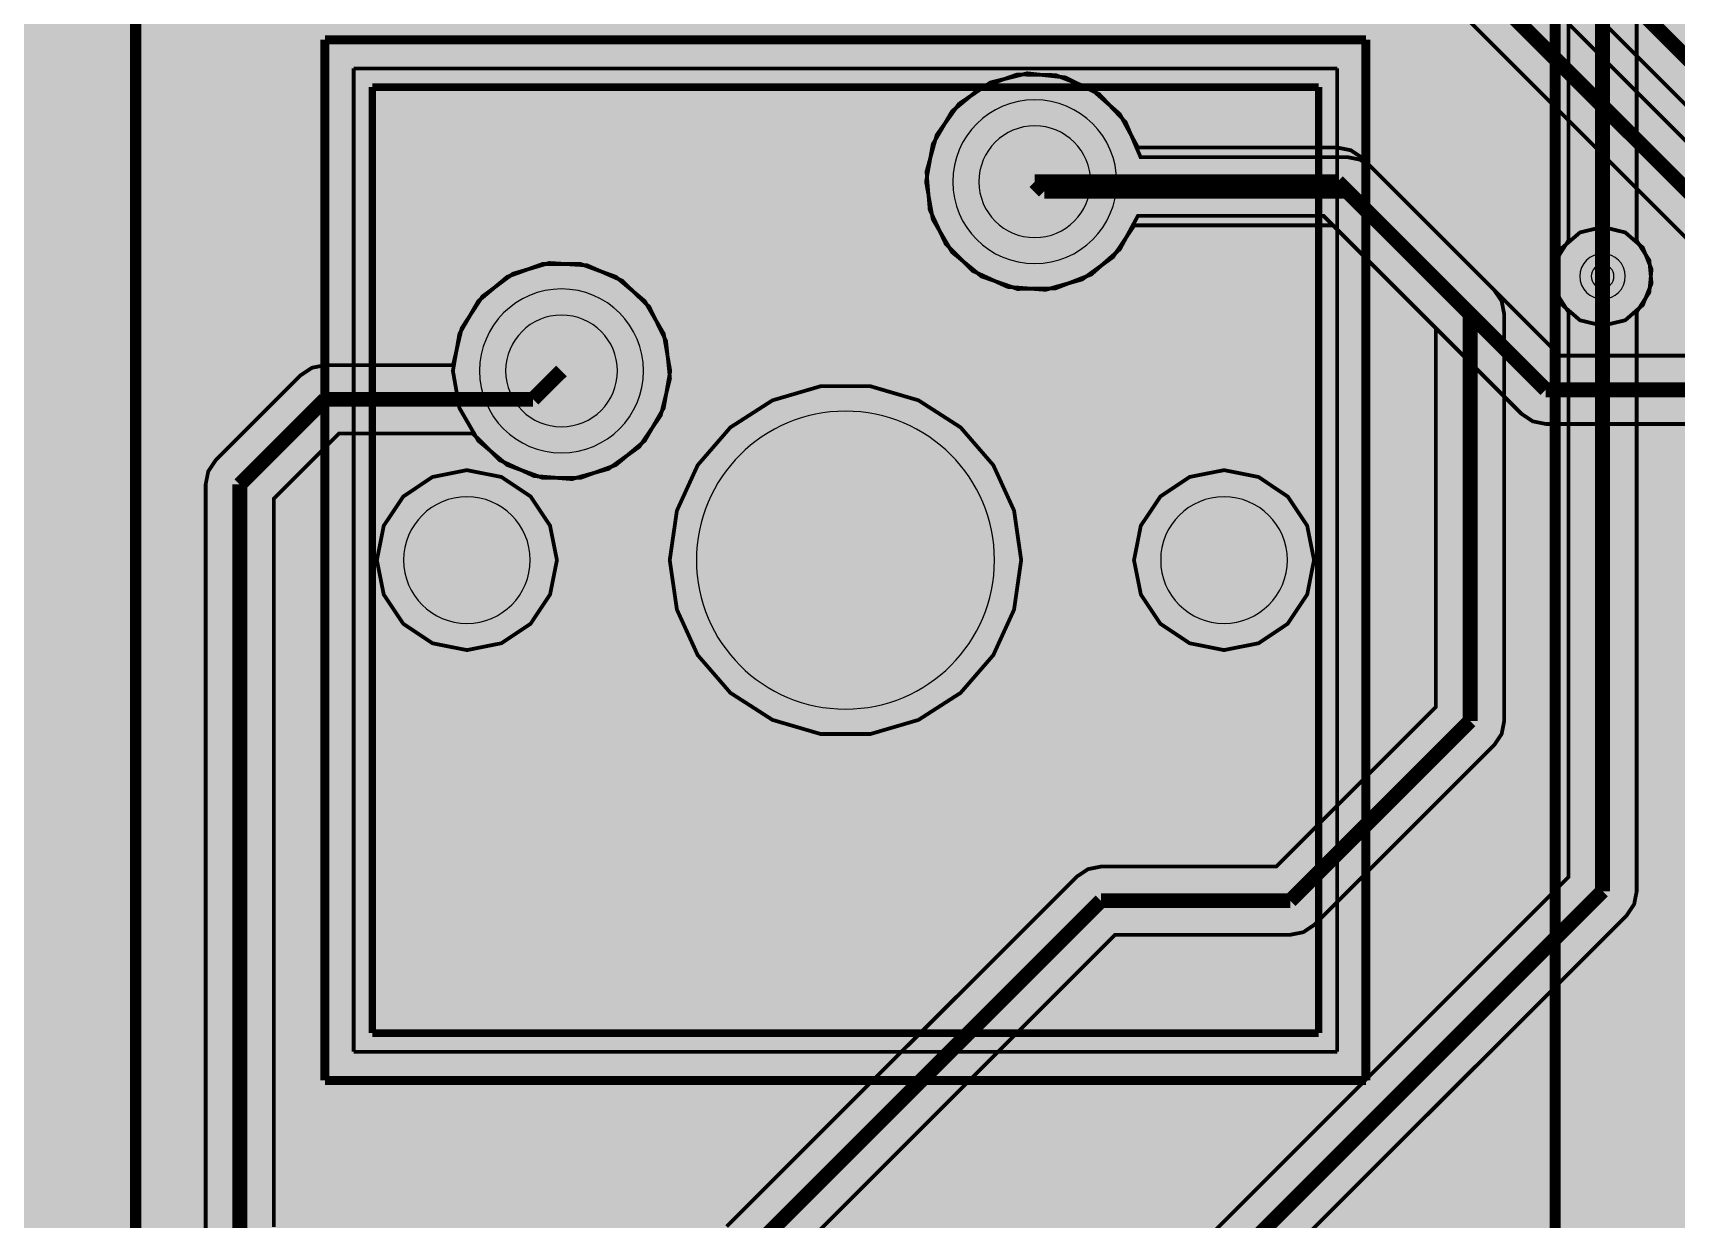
# Model space of a CAD drawing. Header units: millimetres. Extents: x 128 to 251, y -73 to 33.
# Drawn here: x 142 to 164.06, y -21.04 to -5.11 of the extents above; entities that cross this region are included whole.
import ezdxf

# ---------------------------------------------------------------- set-up
doc = ezdxf.new("R2010")
doc.units = ezdxf.units.MM
doc.header["$MEASUREMENT"] = 0
for name, color, linetype, true_color in [('Bottom-Layer', 7, 'Continuous', 0x0000ff), ('Bottom-Paste-Mask-Layer', 7, 'Continuous', 0x800000), ('Bottom-Solder-Mask-Layer', 7, 'Continuous', 0xaa00ff), ('F.Courtyard', 7, 'Continuous', 0x022880), ('Hole-Layer', 7, 'Continuous', 0x222222), ('Multi-Layer', 7, 'Continuous', 0xc0c0c0), ('Top-Assembly-Layer', 7, 'Continuous', 0x33cc99), ('Top-Layer', 7, 'Continuous', 0xff0000), ('Top-Paste-Mask-Layer', 7, 'Continuous', 0x808080), ('Top-Silkscreen-Layer', 7, 'Continuous', 0xffcc00), ('Top-Solder-Mask-Layer', 7, 'Continuous', 0x800080), ('User.Drawings', 7, 'Continuous', 0x0229e8)]:
    doc.layers.add(name, color=color, linetype=linetype, true_color=true_color)

msp = doc.modelspace()

# ---------------------------------------------------------------- hatches: boundary and pattern name
at = {"layer": 'Bottom-Layer'}
for points in [[(139.908, 21.105), (140.301, 21.105), (139.878, 20.881), (139.56, 20.524), (139.385, 20.08), (139.375, 19.602), (139.531, 19.15), (139.833, 18.78), (140.246, 18.538), (140.716, 18.454), (141.187, 18.538), (141.599, 18.78), (141.902, 19.15), (142.058, 19.602), (142.048, 20.08), (141.873, 20.524), (141.554, 20.881), (141.132, 21.105), (163.541, 21.105), (163.584, 21.107), (163.626, 21.115), (163.864, 21.098), (164.047, 20.945), (164.108, 20.714), (164.107, 20.705), (164.107, 20.695), (164.107, 15.941), (164.15, 15.447), (164.358, 14.996), (164.707, 14.641), (165.154, 14.426), (165.648, 14.374), (166.475, 14.374), (166.293, 14.159), (166.228, 13.885), (166.228, 12.785), (166.31, 12.481), (166.532, 12.258), (166.836, 12.177), (167.936, 12.177), (168.24, 12.258), (168.463, 12.481), (168.544, 12.785), (168.544, 13.885), (168.479, 14.159), (168.298, 14.374), (185.166, 14.376), (185.189, 14.374), (185.213, 14.374), (185.291, 14.376), (185.771, 14.283), (186.183, 14.018), (186.468, 13.621), (186.586, 13.147), (186.586, 10.433), (186.577, 9.929), (186.723, 9.445), (187.009, 9.03), (187.408, 8.722), (187.883, 8.55), (188.387, 8.532), (203.241, 8.641), (202.829, 8.401), (202.526, 8.035), (202.368, 7.586), (202.375, 7.11), (202.545, 6.665), (202.858, 6.307), (203.276, 6.079), (203.747, 6.008), (204.213, 6.105), (204.617, 6.356), (204.909, 6.732), (205.054, 7.185), (205.034, 7.66), (204.851, 8.1), (204.528, 8.449), (204.104, 8.665), (204.634, 8.898), (205.079, 9.268), (205.405, 9.747), (205.585, 10.297), (205.589, 10.327), (205.59, 10.358), (205.591, 13.287), (205.714, 13.592), (205.933, 13.837), (206.223, 13.993), (230.64, 13.993), (230.657, 13.993), (230.674, 13.995), (231.034, 13.948), (231.338, 13.746), (231.522, 13.432), (231.549, 13.07), (231.545, 13.043), (231.544, 13.017), (231.544, -4.89), (231.561, -5.618), (231.753, -6.32), (232.11, -6.955), (232.609, -7.485), (233.221, -7.879), (236.511, -9.687), (236.878, -10.054), (236.878, -18.76), (220.036, -47.654), (220, -47.741), (219.987, -47.835), (219.987, -49.818), (205.252, -65.512), (204.899, -65.718), (204.522, -65.877), (204.798, -65.5), (204.931, -65.051), (204.903, -64.585), (204.719, -64.155), (204.399, -63.813), (203.983, -63.6), (203.519, -63.54), (203.063, -63.642), (202.668, -63.892), (202.381, -64.262), (202.237, -64.706), (202.252, -65.174), (202.424, -65.608), (202.734, -65.959), (202.032, -65.693), (201.412, -65.269), (190.417, -54.469), (189.885, -54.039), (189.272, -53.734), (188.608, -53.57), (187.924, -53.554), (187.252, -53.686), (186.626, -53.961), (186.074, -54.365), (186.07, -54.368), (186.067, -54.372), (179.529, -60.687), (178.91, -61.051), (178.228, -61.276), (177.513, -61.353), (176.799, -61.277), (176.116, -61.053), (175.496, -60.689), (163.679, -48.655), (163.279, -48.335), (162.795, -48.168), (162.283, -48.173), (161.802, -48.349), (161.408, -48.677), (161.394, -48.695), (161.382, -48.713), (159.334, -51.863), (159.102, -52.068), (158.808, -52.169), (158.498, -52.15), (158.218, -52.014), (158.204, -52.004), (158.19, -51.995), (143.718, -43.141), (143.28, -42.7), (142.939, -42.181), (142.708, -41.604), (142.597, -40.993), (142.597, -40.989), (142.597, -40.985), (141.856, -33.79), (142.235, -34.091), (142.696, -34.239), (143.179, -34.217), (143.624, -34.026), (143.974, -33.692), (144.184, -33.256), (144.228, -32.774), (144.1, -32.307), (143.817, -31.914), (143.414, -31.646), (142.942, -31.537), (142.462, -31.599), (142.035, -31.826), (141.714, -32.189), (141.714, -31.591), (141.709, -30.467), (141.709, -2.111), (141.701, -2.033), (141.676, -1.959), (141.427, -1.592), (141.077, -1.321), (140.661, -1.172), (140.629, -1.168), (140.597, -1.166), (139.838, -1.166), (139.818, -1.167), (139.797, -1.168), (139.527, -1.118), (139.336, -0.921), (139.292, -0.649), (139.295, -0.624), (139.296, -0.598), (139.293, 20.608), (139.376, 20.878), (139.588, 21.063), (139.867, 21.107), (139.887, 21.106)], [(163.068, 1.044), (162.765, 0.97), (162.528, 0.766), (162.412, 0.476), (162.441, 0.165), (162.61, -0.098), (162.61, -7.903), (162.441, -8.166), (162.412, -8.477), (162.528, -8.767), (162.765, -8.972), (163.068, -9.045), (163.372, -8.972), (163.608, -8.767), (163.725, -8.477), (163.695, -8.166), (163.526, -7.903), (163.526, -0.098), (163.695, 0.165), (163.725, 0.476), (163.608, 0.766), (163.372, 0.97)], [(162.496, -9.448), (159.836, -6.788), (159.688, -6.689), (159.512, -6.654), (156.833, -6.654), (156.589, -6.204), (156.205, -5.866), (155.728, -5.681), (155.216, -5.672), (154.733, -5.841), (154.338, -6.167), (154.08, -6.608), (153.99, -7.112), (154.08, -7.616), (154.338, -8.057), (154.733, -8.383), (155.216, -8.552), (155.728, -8.543), (156.205, -8.358), (156.589, -8.02), (156.833, -7.57), (159.323, -7.57), (161.982, -10.23), (162.131, -10.329), (162.306, -10.364), (164.592, -10.364), (164.768, -10.329), (164.916, -10.23), (166.059, -9.087), (166.159, -8.938), (166.193, -8.763), (166.193, -2.257), (166.362, -1.994), (166.392, -1.683), (166.275, -1.393), (166.039, -1.189), (165.735, -1.115), (165.432, -1.189), (165.195, -1.393), (165.079, -1.683), (165.108, -1.994), (165.277, -2.257), (165.277, -8.573), (164.403, -9.448)], [(154.348, -7.112, 1), (156.548, -7.112, 1)], [(147.64, -9.652), (147.728, -10.151), (147.981, -10.589), (148.369, -10.915), (148.845, -11.088), (149.352, -11.088), (149.827, -10.915), (150.215, -10.589), (150.469, -10.151), (150.556, -9.652), (150.469, -9.153), (150.215, -8.715), (149.827, -8.389), (149.352, -8.216), (148.845, -8.216), (148.369, -8.389), (147.981, -8.715), (147.728, -9.153)], [(147.998, -9.652, 1), (150.198, -9.652, 1)], [(150.55, -12.192), (150.646, -12.856), (150.925, -13.467), (151.364, -13.974), (151.929, -14.337), (152.573, -14.526), (153.244, -14.526), (153.888, -14.337), (154.453, -13.974), (154.892, -13.467), (155.171, -12.856), (155.266, -12.192), (155.171, -11.528), (154.892, -10.917), (154.453, -10.41), (153.888, -10.047), (153.244, -9.858), (152.573, -9.858), (151.929, -10.047), (151.364, -10.41), (150.925, -10.917), (150.646, -11.528)], [(150.908, -12.192, 1), (154.908, -12.192, 1)], [(146.62, -12.192), (146.712, -12.654), (146.974, -13.046), (147.366, -13.308), (147.828, -13.4), (148.291, -13.308), (148.683, -13.046), (148.944, -12.654), (149.036, -12.192), (148.944, -11.73), (148.683, -11.338), (148.291, -11.076), (147.828, -10.984), (147.366, -11.076), (146.974, -11.338), (146.712, -11.73)], [(156.78, -12.192), (156.872, -12.654), (157.134, -13.046), (157.526, -13.308), (157.988, -13.4), (158.451, -13.308), (158.843, -13.046), (159.104, -12.654), (159.196, -12.192), (159.104, -11.73), (158.843, -11.338), (158.451, -11.076), (157.988, -10.984), (157.526, -11.076), (157.134, -11.338), (156.872, -11.73)], [(146.978, -12.192, 1), (148.678, -12.192, 1)], [(157.138, -12.192, 1), (158.838, -12.192, 1)]]:
    msp.add_hatch(color=256, dxfattribs=at).paths.add_polyline_path(points)
at = {"layer": 'Bottom-Paste-Mask-Layer'}
for points in [[(154.348, -7.112, 1), (156.548, -7.112, 1)], [(147.998, -9.652, 1), (150.198, -9.652, 1)], [(150.908, -12.192, 1), (154.908, -12.192, 1)], [(146.978, -12.192, 1), (148.678, -12.192, 1)], [(157.138, -12.192, 1), (158.838, -12.192, 1)]]:
    msp.add_hatch(color=256, dxfattribs=at).paths.add_polyline_path(points)
at = {"layer": 'Bottom-Solder-Mask-Layer'}
for points in [[(154.348, -7.112, 1), (156.548, -7.112, 1)], [(147.998, -9.652, 1), (150.198, -9.652, 1)], [(150.908, -12.192, 1), (154.908, -12.192, 1)], [(146.978, -12.192, 1), (148.678, -12.192, 1)], [(157.138, -12.192, 1), (158.838, -12.192, 1)]]:
    msp.add_hatch(color=256, dxfattribs=at).paths.add_polyline_path(points)
at = {"layer": 'Hole-Layer'}
for points in [[(154.698, -7.112, 1), (156.198, -7.112, 1)], [(148.348, -9.652, 1), (149.848, -9.652, 1)], [(150.908, -12.192, 1), (154.908, -12.192, 1)], [(146.978, -12.192, 1), (148.678, -12.192, 1)], [(157.138, -12.192, 1), (158.838, -12.192, 1)]]:
    msp.add_hatch(color=256, dxfattribs=at).paths.add_polyline_path(points)
at = {"layer": 'Multi-Layer'}
for points in [[(154.348, -7.112, 1), (156.548, -7.112, 1)], [(154.348, -7.112, 1), (156.548, -7.112, 1)], [(154.348, -7.112, 1), (156.548, -7.112, 1)], [(147.998, -9.652, 1), (150.198, -9.652, 1)], [(147.998, -9.652, 1), (150.198, -9.652, 1)], [(147.998, -9.652, 1), (150.198, -9.652, 1)], [(150.908, -12.192, 1), (154.908, -12.192, 1)], [(150.908, -12.192, 1), (154.908, -12.192, 1)], [(150.908, -12.192, 1), (154.908, -12.192, 1)], [(146.978, -12.192, 1), (148.678, -12.192, 1)], [(146.978, -12.192, 1), (148.678, -12.192, 1)], [(146.978, -12.192, 1), (148.678, -12.192, 1)], [(157.138, -12.192, 1), (158.838, -12.192, 1)], [(157.138, -12.192, 1), (158.838, -12.192, 1)], [(157.138, -12.192, 1), (158.838, -12.192, 1)]]:
    msp.add_hatch(color=256, dxfattribs=at).paths.add_polyline_path(points)
at = {"layer": 'Top-Layer'}
for points in [[(139.908, 21.105), (140.301, 21.105), (139.878, 20.881), (139.56, 20.524), (139.385, 20.08), (139.375, 19.602), (139.531, 19.15), (139.833, 18.78), (140.246, 18.538), (140.716, 18.454), (141.187, 18.538), (141.599, 18.78), (141.902, 19.15), (142.058, 19.602), (142.048, 20.08), (141.873, 20.524), (141.554, 20.881), (141.132, 21.105), (163.541, 21.105), (163.584, 21.107), (163.626, 21.115), (163.864, 21.098), (164.047, 20.945), (164.108, 20.714), (164.107, 20.705), (164.107, 20.695), (164.107, 15.941), (164.15, 15.447), (164.358, 14.996), (164.707, 14.641), (165.154, 14.426), (165.648, 14.374), (166.475, 14.374), (166.293, 14.159), (166.228, 13.885), (166.228, 12.825), (162.744, 9.341), (162.645, 9.192), (162.61, 9.017), (162.61, 0.86), (162.441, 0.597), (162.412, 0.286), (162.528, -0.004), (162.765, -0.208), (163.068, -0.282), (163.372, -0.208), (163.608, -0.004), (163.725, 0.286), (163.695, 0.597), (163.526, 0.86), (163.526, 8.827), (166.876, 12.177), (167.936, 12.177), (168.24, 12.258), (168.463, 12.481), (168.544, 12.785), (168.544, 12.877), (178.246, 12.877), (184.334, 6.788), (184.483, 6.689), (184.658, 6.654), (196.026, 6.654), (198.304, 4.375), (198.453, 4.276), (198.628, 4.241), (205.359, 4.241), (205.535, 4.276), (205.683, 4.375), (207.2, 5.892), (208.002, 5.892), (208.263, 5.498), (208.656, 5.234), (209.119, 5.142), (211.019, 5.142), (211.482, 5.234), (211.874, 5.496), (212.136, 5.888), (212.228, 6.35), (212.136, 6.812), (211.874, 7.204), (211.482, 7.466), (211.019, 7.558), (209.119, 7.558), (208.656, 7.466), (208.263, 7.202), (208.002, 6.808), (207.01, 6.808), (206.835, 6.773), (206.686, 6.674), (205.17, 5.157), (198.818, 5.157), (196.539, 7.436), (196.391, 7.535), (196.215, 7.57), (184.848, 7.57), (178.759, 13.659), (178.611, 13.758), (178.435, 13.793), (168.544, 13.793), (168.544, 13.885), (168.479, 14.159), (168.298, 14.374), (185.166, 14.376), (185.189, 14.374), (185.213, 14.374), (185.291, 14.376), (185.771, 14.283), (186.183, 14.018), (186.468, 13.621), (186.586, 13.147), (186.586, 10.433), (186.577, 9.929), (186.723, 9.445), (187.009, 9.03), (187.408, 8.722), (187.883, 8.55), (188.387, 8.532), (203.241, 8.641), (202.829, 8.401), (202.526, 8.035), (202.368, 7.586), (202.375, 7.11), (202.545, 6.665), (202.858, 6.307), (203.276, 6.079), (203.747, 6.008), (204.213, 6.105), (204.617, 6.356), (204.909, 6.732), (205.054, 7.185), (205.034, 7.66), (204.851, 8.1), (204.528, 8.449), (204.104, 8.665), (204.634, 8.898), (205.079, 9.268), (205.405, 9.747), (205.585, 10.297), (205.589, 10.327), (205.59, 10.358), (205.591, 13.287), (205.714, 13.592), (205.933, 13.837), (206.223, 13.993), (230.64, 13.993), (230.657, 13.993), (230.674, 13.995), (231.034, 13.948), (231.338, 13.746), (231.522, 13.432), (231.549, 13.07), (231.545, 13.043), (231.544, 13.017), (231.544, -4.89), (231.561, -5.618), (231.753, -6.32), (232.11, -6.955), (232.609, -7.485), (233.221, -7.879), (236.511, -9.687), (236.878, -10.054), (236.878, -18.76), (220.036, -47.654), (220, -47.741), (219.987, -47.835), (219.987, -49.818), (205.252, -65.512), (204.899, -65.718), (204.522, -65.877), (204.798, -65.5), (204.931, -65.051), (204.903, -64.585), (204.719, -64.155), (204.399, -63.813), (203.983, -63.6), (203.519, -63.54), (203.063, -63.642), (202.668, -63.892), (202.381, -64.262), (202.237, -64.706), (202.252, -65.174), (202.424, -65.608), (202.734, -65.959), (202.032, -65.693), (201.412, -65.269), (190.417, -54.469), (189.885, -54.039), (189.272, -53.734), (188.608, -53.57), (187.924, -53.554), (187.252, -53.686), (186.626, -53.961), (186.074, -54.365), (186.07, -54.368), (186.067, -54.372), (179.529, -60.687), (178.91, -61.051), (178.228, -61.276), (177.513, -61.353), (176.799, -61.277), (176.116, -61.053), (175.496, -60.689), (163.679, -48.655), (163.279, -48.335), (162.795, -48.168), (162.283, -48.173), (161.802, -48.349), (161.408, -48.677), (161.394, -48.695), (161.382, -48.713), (159.334, -51.863), (159.102, -52.068), (158.808, -52.169), (158.498, -52.15), (158.218, -52.014), (158.204, -52.004), (158.19, -51.995), (143.718, -43.141), (143.28, -42.7), (142.939, -42.181), (142.708, -41.604), (142.597, -40.993), (142.597, -40.989), (142.597, -40.985), (141.856, -33.79), (142.235, -34.091), (142.696, -34.239), (143.179, -34.217), (143.624, -34.026), (143.974, -33.692), (144.184, -33.256), (144.228, -32.774), (144.1, -32.307), (143.817, -31.914), (143.414, -31.646), (142.942, -31.537), (142.462, -31.599), (142.035, -31.826), (141.714, -32.189), (141.714, -31.591), (141.709, -30.467), (141.709, -2.111), (141.701, -2.033), (141.676, -1.959), (141.427, -1.592), (141.077, -1.321), (140.661, -1.172), (140.629, -1.168), (140.597, -1.166), (139.838, -1.166), (139.818, -1.167), (139.797, -1.168), (139.527, -1.118), (139.336, -0.921), (139.292, -0.649), (139.295, -0.624), (139.296, -0.598), (139.293, 20.608), (139.376, 20.878), (139.588, 21.063), (139.867, 21.107), (139.887, 21.106)], [(179.902, -10.725), (179.754, -10.626), (179.578, -10.591), (168.211, -10.591), (156.28, 1.34), (156.202, 1.403), (156.112, 1.447), (156.656, 1.447), (168.459, -10.357), (168.608, -10.456), (168.783, -10.491), (180.024, -10.491), (184.08, -14.548), (184.229, -14.647), (184.404, -14.682), (216.789, -14.682), (216.965, -14.647), (217.113, -14.548), (224.352, -7.309), (224.452, -7.16), (224.487, -6.985), (224.487, -3.619), (225.78, -2.325), (226.065, -2.439), (226.369, -2.478), (228.269, -2.478), (228.732, -2.386), (229.124, -2.124), (229.386, -1.732), (229.478, -1.27), (229.386, -0.808), (229.124, -0.416), (228.732, -0.154), (228.269, -0.062), (226.369, -0.062), (225.933, -0.144), (225.555, -0.377), (225.288, -0.732), (225.166, -1.159), (225.208, -1.602), (223.704, -3.105), (223.605, -3.254), (223.57, -3.429), (223.57, -6.795), (223.09, -7.276), (223.09, 0.699), (225.408, 3.017), (225.667, 2.793), (225.98, 2.651), (226.319, 2.602), (228.319, 2.602), (228.782, 2.694), (229.174, 2.956), (229.436, 3.348), (229.528, 3.81), (229.436, 4.272), (229.174, 4.664), (228.782, 4.926), (228.319, 5.018), (226.319, 5.018), (225.911, 4.947), (225.55, 4.742), (225.28, 4.426), (225.133, 4.039), (222.307, 1.213), (222.208, 1.064), (222.173, 0.889), (222.173, -7.303), (222.017, -7.46), (222.059, -7.353), (222.074, -7.239), (222.074, 2.823), (222.25, 3.11), (222.263, 3.447), (222.107, 3.747), (221.825, 3.931), (221.488, 3.953), (221.185, 3.806), (221.185, 5.842), (221.15, 6.017), (221.05, 6.166), (215.462, 11.754), (215.314, 11.853), (215.138, 11.888), (212.178, 11.888), (212.178, 12.28), (212.13, 12.459), (211.998, 12.59), (211.819, 12.638), (208.319, 12.638), (208.14, 12.59), (208.009, 12.459), (207.961, 12.28), (207.961, 10.58), (208.009, 10.401), (208.14, 10.27), (208.319, 10.222), (211.819, 10.222), (211.998, 10.27), (212.13, 10.401), (212.178, 10.58), (212.178, 10.972), (214.949, 10.972), (220.268, 5.652), (220.268, -6.287), (216.092, -10.464), (211.681, -10.464), (211.418, -10.295), (211.107, -10.266), (210.817, -10.382), (210.612, -10.618), (210.538, -10.922), (210.612, -11.226), (210.817, -11.462), (211.107, -11.578), (211.418, -11.549), (211.681, -11.38), (216.281, -11.38), (216.457, -11.345), (216.605, -11.246), (221.05, -6.801), (221.113, -6.723), (221.157, -6.633), (221.157, -7.049), (216.346, -11.861), (209.105, -11.861), (208.689, -11.445), (208.623, -11.14), (208.423, -10.899), (208.136, -10.776), (207.824, -10.798), (207.558, -10.961), (207.395, -11.228), (207.372, -11.54), (207.495, -11.827), (207.736, -12.026), (208.041, -12.093), (208.591, -12.643), (208.74, -12.742), (208.915, -12.777), (216.535, -12.777), (216.649, -12.763), (216.756, -12.721), (216.536, -12.94), (207.68, -12.94), (207.455, -12.786), (207.186, -12.736), (203.913, -9.462), (203.913, 0.127), (203.878, 0.302), (203.778, 0.451), (203.016, 1.213), (202.868, 1.312), (202.692, 1.347), (200.326, 1.347), (200.167, 1.832), (199.851, 2.233), (199.415, 2.5), (198.915, 2.601), (198.41, 2.523), (197.963, 2.275), (197.629, 1.889), (197.449, 1.411), (197.445, 0.9), (197.616, 0.42), (197.943, 0.027), (198.386, -0.228), (198.889, -0.315), (199.391, -0.223), (199.831, 0.036), (200.155, 0.431), (202.503, 0.431), (202.996, -0.063), (202.996, -9.652), (203.031, -9.827), (203.13, -9.976), (206.538, -13.383), (206.564, -13.583), (206.649, -13.766), (184.594, -13.766), (180.537, -9.709), (180.389, -9.61), (180.213, -9.575), (168.973, -9.575), (157.169, 2.229), (157.021, 2.328), (156.845, 2.363), (148.399, 2.363), (146.381, 4.381), (146.381, 12.065), (146.347, 12.24), (146.247, 12.389), (143.961, 14.675), (143.91, 14.719), (143.852, 14.756), (143.852, 15.351), (143.804, 15.53), (143.673, 15.661), (143.494, 15.709), (141.494, 15.709), (141.315, 15.661), (141.184, 15.53), (141.136, 15.351), (141.136, 13.351), (141.184, 13.172), (141.315, 13.041), (141.494, 12.993), (141.759, 12.993), (141.403, 12.659), (141.188, 12.221), (141.141, 11.735), (141.269, 11.265), (141.556, 10.869), (141.963, 10.601), (141.561, 10.337), (141.275, 9.95), (141.143, 9.487), (141.18, 9.007), (141.383, 8.571), (141.725, 8.232), (142.163, 8.034), (142.163, 5.08), (142.198, 4.905), (142.297, 4.756), (146.361, 0.692), (146.51, 0.593), (146.685, 0.558), (155.767, 0.558), (167.697, -11.373), (167.846, -11.472), (168.021, -11.507), (179.389, -11.507), (183.445, -15.564), (183.594, -15.663), (183.769, -15.698), (217.17, -15.698), (217.346, -15.663), (217.494, -15.564), (227.643, -5.415), (227.743, -5.266), (227.778, -5.091), (227.778, -5.018), (228.269, -5.018), (228.732, -4.926), (229.124, -4.664), (229.386, -4.272), (229.478, -3.81), (229.386, -3.348), (229.124, -2.956), (228.732, -2.694), (228.269, -2.602), (226.369, -2.602), (225.907, -2.694), (225.515, -2.956), (225.253, -3.348), (225.161, -3.81), (225.253, -4.272), (225.515, -4.664), (225.907, -4.926), (226.369, -5.018), (226.744, -5.018), (216.981, -14.782), (183.959, -14.782)], [(151.18, -29.35), (150.73, -29.593), (150.392, -29.977), (150.207, -30.454), (150.199, -30.966), (150.368, -31.449), (150.693, -31.844), (151.135, -32.102), (151.638, -32.192), (152.142, -32.102), (152.584, -31.844), (152.909, -31.449), (153.078, -30.966), (153.069, -30.454), (152.885, -29.977), (152.546, -29.593), (152.096, -29.35), (152.096, -21.653), (156.527, -17.222), (158.877, -17.222), (159.053, -17.187), (159.201, -17.088), (161.614, -14.675), (161.714, -14.526), (161.748, -14.351), (161.748, -8.89), (161.714, -8.715), (161.614, -8.566), (159.963, -6.915), (159.815, -6.816), (159.639, -6.781), (156.868, -6.781), (156.667, -6.311), (156.315, -5.939), (155.857, -5.712), (155.348, -5.657), (154.852, -5.781), (154.429, -6.069), (154.132, -6.485), (153.996, -6.978), (154.039, -7.488), (154.256, -7.951), (154.619, -8.311), (155.084, -8.524), (155.594, -8.563), (156.086, -8.423), (156.5, -8.122), (156.784, -7.697), (159.45, -7.697), (160.832, -9.08), (160.832, -14.161), (158.688, -16.306), (156.337, -16.306), (156.162, -16.341), (156.013, -16.44), (151.314, -21.139), (151.215, -21.288), (151.18, -21.463)], [(154.348, -7.112, 1), (156.548, -7.112, 1)], [(156.549, -21.448), (156.245, -21.529), (156.023, -21.752), (155.941, -22.056), (155.941, -23.156), (156.023, -23.46), (156.245, -23.683), (156.549, -23.764), (157.649, -23.764), (157.953, -23.683), (158.176, -23.46), (158.257, -23.156), (158.257, -23.064), (158.688, -23.064), (161.601, -25.978), (161.75, -26.077), (161.925, -26.112), (163.561, -26.112), (163.561, -26.204), (163.643, -26.508), (163.865, -26.731), (164.169, -26.812), (165.269, -26.812), (165.573, -26.731), (165.796, -26.508), (165.877, -26.204), (165.877, -25.104), (165.796, -24.8), (165.573, -24.577), (165.269, -24.496), (164.169, -24.496), (163.865, -24.577), (163.643, -24.8), (163.561, -25.104), (163.561, -25.196), (162.115, -25.196), (159.201, -22.282), (159.053, -22.183), (158.877, -22.148), (158.257, -22.148), (158.257, -22.096), (163.392, -16.961), (163.492, -16.812), (163.526, -16.637), (163.526, -8.861), (163.695, -8.598), (163.725, -8.287), (163.608, -7.997), (163.372, -7.793), (163.068, -7.719), (162.765, -7.793), (162.528, -7.997), (162.412, -8.287), (162.441, -8.598), (162.61, -8.861), (162.61, -16.447), (157.61, -21.448)], [(144.322, -21.336), (144.357, -21.511), (144.456, -21.66), (144.72, -21.924), (144.638, -22.366), (144.731, -22.806), (144.984, -23.178), (145.36, -23.425), (145.801, -23.51), (146.242, -23.421), (146.615, -23.171), (146.865, -22.797), (146.954, -22.357), (146.869, -21.915), (146.622, -21.54), (146.25, -21.287), (145.81, -21.194), (145.368, -21.276), (145.238, -21.146), (145.238, -11.366), (146.113, -10.491), (147.906, -10.491), (148.267, -10.85), (148.73, -11.063), (149.237, -11.104), (149.728, -10.967), (150.142, -10.67), (150.429, -10.249), (150.553, -9.755), (150.5, -9.249), (150.275, -8.792), (149.908, -8.439), (149.441, -8.235), (148.933, -8.203), (148.445, -8.348), (148.036, -8.653), (147.758, -9.079), (147.642, -9.575), (145.923, -9.575), (145.748, -9.61), (145.599, -9.709), (144.456, -10.852), (144.357, -11.001), (144.322, -11.176)], [(147.998, -9.652, 1), (150.198, -9.652, 1)], [(150.55, -12.192), (150.646, -12.856), (150.925, -13.467), (151.364, -13.974), (151.929, -14.337), (152.573, -14.526), (153.244, -14.526), (153.888, -14.337), (154.453, -13.974), (154.892, -13.467), (155.171, -12.856), (155.266, -12.192), (155.171, -11.528), (154.892, -10.917), (154.453, -10.41), (153.888, -10.047), (153.244, -9.858), (152.573, -9.858), (151.929, -10.047), (151.364, -10.41), (150.925, -10.917), (150.646, -11.528)], [(150.908, -12.192, 1), (154.908, -12.192, 1)], [(146.62, -12.192), (146.712, -12.654), (146.974, -13.046), (147.366, -13.308), (147.828, -13.4), (148.291, -13.308), (148.683, -13.046), (148.944, -12.654), (149.036, -12.192), (148.944, -11.73), (148.683, -11.338), (148.291, -11.076), (147.828, -10.984), (147.366, -11.076), (146.974, -11.338), (146.712, -11.73)], [(156.78, -12.192), (156.872, -12.654), (157.134, -13.046), (157.526, -13.308), (157.988, -13.4), (158.451, -13.308), (158.843, -13.046), (159.104, -12.654), (159.196, -12.192), (159.104, -11.73), (158.843, -11.338), (158.451, -11.076), (157.988, -10.984), (157.526, -11.076), (157.134, -11.338), (156.872, -11.73)], [(146.978, -12.192, 1), (148.678, -12.192, 1)], [(157.138, -12.192, 1), (158.838, -12.192, 1)]]:
    msp.add_hatch(color=256, dxfattribs=at).paths.add_polyline_path(points)
at = {"layer": 'Top-Paste-Mask-Layer'}
for points in [[(154.348, -7.112, 1), (156.548, -7.112, 1)], [(147.998, -9.652, 1), (150.198, -9.652, 1)], [(150.908, -12.192, 1), (154.908, -12.192, 1)], [(146.978, -12.192, 1), (148.678, -12.192, 1)], [(157.138, -12.192, 1), (158.838, -12.192, 1)]]:
    msp.add_hatch(color=256, dxfattribs=at).paths.add_polyline_path(points)
at = {"layer": 'Top-Solder-Mask-Layer'}
for points in [[(154.348, -7.112, 1), (156.548, -7.112, 1)], [(147.998, -9.652, 1), (150.198, -9.652, 1)], [(150.908, -12.192, 1), (154.908, -12.192, 1)], [(146.978, -12.192, 1), (148.678, -12.192, 1)], [(157.138, -12.192, 1), (158.838, -12.192, 1)]]:
    msp.add_hatch(color=256, dxfattribs=at).paths.add_polyline_path(points)

# ---------------------------------------------------------------- linework, layer by layer
at = {"layer": 'Bottom-Layer', "const_width": 0.0508}
for points in [[(163.068, 1.044), (162.765, 0.97), (162.528, 0.766), (162.412, 0.476), (162.441, 0.165), (162.61, -0.098), (162.61, -7.903), (162.441, -8.166), (162.412, -8.477), (162.528, -8.767), (162.765, -8.972), (163.068, -9.045), (163.372, -8.972), (163.608, -8.767), (163.725, -8.477), (163.695, -8.166), (163.526, -7.903), (163.526, -0.098), (163.695, 0.165), (163.725, 0.476), (163.608, 0.766), (163.372, 0.97)], [(147.64, -9.652), (147.728, -10.151), (147.981, -10.589), (148.369, -10.915), (148.845, -11.088), (149.352, -11.088), (149.827, -10.915), (150.215, -10.589), (150.469, -10.151), (150.556, -9.652), (150.469, -9.153), (150.215, -8.715), (149.827, -8.389), (149.352, -8.216), (148.845, -8.216), (148.369, -8.389), (147.981, -8.715), (147.728, -9.153)], [(150.55, -12.192), (150.646, -12.856), (150.925, -13.467), (151.364, -13.974), (151.929, -14.337), (152.573, -14.526), (153.244, -14.526), (153.888, -14.337), (154.453, -13.974), (154.892, -13.467), (155.171, -12.856), (155.266, -12.192), (155.171, -11.528), (154.892, -10.917), (154.453, -10.41), (153.888, -10.047), (153.244, -9.858), (152.573, -9.858), (151.929, -10.047), (151.364, -10.41), (150.925, -10.917), (150.646, -11.528)], [(146.62, -12.192), (146.712, -12.654), (146.974, -13.046), (147.366, -13.308), (147.828, -13.4), (148.291, -13.308), (148.683, -13.046), (148.944, -12.654), (149.036, -12.192), (148.944, -11.73), (148.683, -11.338), (148.291, -11.076), (147.828, -10.984), (147.366, -11.076), (146.974, -11.338), (146.712, -11.73)], [(156.78, -12.192), (156.872, -12.654), (157.134, -13.046), (157.526, -13.308), (157.988, -13.4), (158.451, -13.308), (158.843, -13.046), (159.104, -12.654), (159.196, -12.192), (159.104, -11.73), (158.843, -11.338), (158.451, -11.076), (157.988, -10.984), (157.526, -11.076), (157.134, -11.338), (156.872, -11.73)]]:
    msp.add_lwpolyline(points, close=True, dxfattribs=at)
at = {"layer": 'Bottom-Layer'}
for points, const_width in [([(163.068, -8.382), (163.068, 0.381)], 0.2), ([(164.403, -9.448), (162.496, -9.448), (159.836, -6.788), (159.688, -6.689), (159.512, -6.654), (156.833, -6.654), (156.589, -6.204), (156.205, -5.866), (155.728, -5.681), (155.216, -5.672), (154.733, -5.841), (154.338, -6.167), (154.08, -6.608), (153.99, -7.112), (154.08, -7.616), (154.338, -8.057), (154.733, -8.383), (155.216, -8.552), (155.728, -8.543), (156.205, -8.358), (156.589, -8.02), (156.833, -7.57), (159.323, -7.57), (161.982, -10.23), (162.131, -10.329), (162.306, -10.364), (164.592, -10.364)], 0.0508), ([(155.448, -7.112), (159.512, -7.112)], 0.2), ([(159.512, -7.112), (162.306, -9.906)], 0.2), ([(162.306, -9.906), (164.592, -9.906)], 0.2)]:
    msp.add_lwpolyline(points, dxfattribs=dict(at, const_width=const_width))
for points in [[(154.348, -7.112, 1), (156.548, -7.112, 1)], [(147.998, -9.652, 1), (150.198, -9.652, 1)], [(150.908, -12.192, 1), (154.908, -12.192, 1)], [(146.978, -12.192, 1), (148.678, -12.192, 1)], [(157.138, -12.192, 1), (158.838, -12.192, 1)]]:
    msp.add_lwpolyline(points, format="xyb", close=True, dxfattribs=at)
at = {"layer": 'Bottom-Paste-Mask-Layer'}
for points in [[(154.348, -7.112, 1), (156.548, -7.112, 1)], [(147.998, -9.652, 1), (150.198, -9.652, 1)], [(150.908, -12.192, 1), (154.908, -12.192, 1)], [(146.978, -12.192, 1), (148.678, -12.192, 1)], [(157.138, -12.192, 1), (158.838, -12.192, 1)]]:
    msp.add_lwpolyline(points, format="xyb", close=True, dxfattribs=at)
at = {"layer": 'Bottom-Solder-Mask-Layer'}
for points in [[(154.348, -7.112, 1), (156.548, -7.112, 1)], [(147.998, -9.652, 1), (150.198, -9.652, 1)], [(150.908, -12.192, 1), (154.908, -12.192, 1)], [(146.978, -12.192, 1), (148.678, -12.192, 1)], [(157.138, -12.192, 1), (158.838, -12.192, 1)]]:
    msp.add_lwpolyline(points, format="xyb", close=True, dxfattribs=at)
msp.add_lwpolyline([(162.763, -8.382, 1), (163.373, -8.382), (163.373, -8.382, 1), (162.763, -8.382)], format="xyb", dxfattribs=at)
at = {"layer": 'F.Courtyard', "const_width": 0.05}
for points in [[(146.308, -5.592), (159.508, -5.592)], [(146.308, -18.792), (146.308, -5.592)], [(146.308, -5.592), (159.508, -5.592)], [(146.308, -18.792), (146.308, -5.592)], [(159.508, -5.592), (159.508, -18.792)], [(159.508, -5.592), (159.508, -18.792)], [(159.508, -18.792), (146.308, -18.792)], [(159.508, -18.792), (146.308, -18.792)]]:
    msp.add_lwpolyline(points, dxfattribs=at)
at = {"layer": 'Hole-Layer'}
for points in [[(154.698, -7.112, 1), (156.198, -7.112, 1)], [(148.348, -9.652, 1), (149.848, -9.652, 1)], [(150.908, -12.192, 1), (154.908, -12.192, 1)], [(146.978, -12.192, 1), (148.678, -12.192, 1)], [(157.138, -12.192, 1), (158.838, -12.192, 1)]]:
    msp.add_lwpolyline(points, format="xyb", close=True, dxfattribs=at)
msp.add_lwpolyline([(162.916, -8.382, 1), (163.221, -8.382), (163.221, -8.382, 1), (162.916, -8.382)], format="xyb", dxfattribs=at)
at = {"layer": 'Multi-Layer'}
for points in [[(154.348, -7.112, 1), (156.548, -7.112, 1)], [(154.348, -7.112, 1), (156.548, -7.112, 1)], [(154.348, -7.112, 1), (156.548, -7.112, 1)], [(147.998, -9.652, 1), (150.198, -9.652, 1)], [(147.998, -9.652, 1), (150.198, -9.652, 1)], [(147.998, -9.652, 1), (150.198, -9.652, 1)], [(150.908, -12.192, 1), (154.908, -12.192, 1)], [(150.908, -12.192, 1), (154.908, -12.192, 1)], [(150.908, -12.192, 1), (154.908, -12.192, 1)], [(146.978, -12.192, 1), (148.678, -12.192, 1)], [(146.978, -12.192, 1), (148.678, -12.192, 1)], [(146.978, -12.192, 1), (148.678, -12.192, 1)], [(157.138, -12.192, 1), (158.838, -12.192, 1)], [(157.138, -12.192, 1), (158.838, -12.192, 1)], [(157.138, -12.192, 1), (158.838, -12.192, 1)]]:
    msp.add_lwpolyline(points, format="xyb", close=True, dxfattribs=at)
msp.add_lwpolyline([(162.763, -8.382, 1), (163.373, -8.382), (163.373, -8.382, 1), (162.763, -8.382)], format="xyb", dxfattribs=at)
at = {"layer": 'Top-Assembly-Layer', "const_width": 0.1}
for points in [[(146.558, -5.842), (159.258, -5.842)], [(146.558, -18.542), (146.558, -5.842)], [(146.558, -5.842), (159.258, -5.842)], [(146.558, -18.542), (146.558, -5.842)], [(159.258, -5.842), (159.258, -18.542)], [(159.258, -5.842), (159.258, -18.542)], [(159.258, -18.542), (146.558, -18.542)], [(159.258, -18.542), (146.558, -18.542)]]:
    msp.add_lwpolyline(points, dxfattribs=at)
at = {"layer": 'Top-Layer'}
for points, const_width in [([(142.297, 4.756), (146.361, 0.692), (146.51, 0.593), (146.685, 0.558), (155.767, 0.558), (167.697, -11.373)], 0.0508), ([(168.783, -10.033), (156.845, 1.905)], 0.2), ([(216.981, -14.782), (183.959, -14.782), (179.902, -10.725), (179.754, -10.626), (179.578, -10.591), (168.211, -10.591), (156.28, 1.34), (156.202, 1.403), (156.112, 1.447), (156.656, 1.447), (168.459, -10.357), (168.608, -10.456), (168.783, -10.491), (180.024, -10.491), (184.08, -14.548), (184.229, -14.647), (184.404, -14.682), (216.789, -14.682)], 0.0508), ([(168.021, -11.049), (155.956, 1.016)], 0.2), ([(152.096, -21.653), (156.527, -17.222), (158.877, -17.222), (159.053, -17.187), (159.201, -17.088), (161.614, -14.675), (161.714, -14.526), (161.748, -14.351), (161.748, -8.89), (161.714, -8.715), (161.614, -8.566), (159.963, -6.915), (159.815, -6.816), (159.639, -6.781), (156.868, -6.781), (156.667, -6.311), (156.315, -5.939), (155.857, -5.712), (155.348, -5.657), (154.852, -5.781), (154.429, -6.069), (154.132, -6.485), (153.996, -6.978), (154.039, -7.488), (154.256, -7.951), (154.619, -8.311), (155.084, -8.524), (155.594, -8.563), (156.086, -8.423), (156.5, -8.122), (156.784, -7.697), (159.45, -7.697), (160.832, -9.08), (160.832, -14.161), (158.688, -16.306), (156.337, -16.306), (156.162, -16.341), (156.013, -16.44), (151.314, -21.139)], 0.0508), ([(155.575, -7.239), (155.448, -7.112)], 0.2), ([(159.639, -7.239), (155.575, -7.239)], 0.2), ([(161.29, -8.89), (159.639, -7.239)], 0.2), ([(158.257, -22.096), (163.392, -16.961), (163.492, -16.812), (163.526, -16.637), (163.526, -8.861), (163.695, -8.598), (163.725, -8.287), (163.608, -7.997), (163.372, -7.793), (163.068, -7.719), (162.765, -7.793), (162.528, -7.997), (162.412, -8.287), (162.441, -8.598), (162.61, -8.861), (162.61, -16.447), (157.61, -21.448)], 0.0508), ([(145.238, -21.146), (145.238, -11.366), (146.113, -10.491), (147.906, -10.491), (148.267, -10.85), (148.73, -11.063), (149.237, -11.104), (149.728, -10.967), (150.142, -10.67), (150.429, -10.249), (150.553, -9.755), (150.5, -9.249), (150.275, -8.792), (149.908, -8.439), (149.441, -8.235), (148.933, -8.203), (148.445, -8.348), (148.036, -8.653), (147.758, -9.079), (147.642, -9.575), (145.923, -9.575), (145.748, -9.61), (145.599, -9.709), (144.456, -10.852), (144.357, -11.001), (144.322, -11.176), (144.322, -21.336)], 0.0508), ([(163.068, -16.637), (163.068, -8.382)], 0.2), ([(161.29, -14.351), (161.29, -8.89)], 0.2), ([(148.717, -10.033), (149.098, -9.652)], 0.2), ([(144.78, -11.176), (145.923, -10.033)], 0.2), ([(145.923, -10.033), (148.717, -10.033)], 0.2), ([(144.78, -21.336), (144.78, -11.176)], 0.2), ([(158.877, -16.764), (161.29, -14.351)], 0.2), ([(157.099, -22.606), (163.068, -16.637)], 0.2), ([(151.638, -21.463), (156.337, -16.764)], 0.2), ([(156.337, -16.764), (158.877, -16.764)], 0.2)]:
    msp.add_lwpolyline(points, dxfattribs=dict(at, const_width=const_width))
for points in [[(154.348, -7.112, 1), (156.548, -7.112, 1)], [(147.998, -9.652, 1), (150.198, -9.652, 1)], [(150.908, -12.192, 1), (154.908, -12.192, 1)], [(146.978, -12.192, 1), (148.678, -12.192, 1)], [(157.138, -12.192, 1), (158.838, -12.192, 1)]]:
    msp.add_lwpolyline(points, format="xyb", close=True, dxfattribs=at)
at = {"layer": 'Top-Layer', "const_width": 0.0508}
for points in [[(150.55, -12.192), (150.646, -12.856), (150.925, -13.467), (151.364, -13.974), (151.929, -14.337), (152.573, -14.526), (153.244, -14.526), (153.888, -14.337), (154.453, -13.974), (154.892, -13.467), (155.171, -12.856), (155.266, -12.192), (155.171, -11.528), (154.892, -10.917), (154.453, -10.41), (153.888, -10.047), (153.244, -9.858), (152.573, -9.858), (151.929, -10.047), (151.364, -10.41), (150.925, -10.917), (150.646, -11.528)], [(146.62, -12.192), (146.712, -12.654), (146.974, -13.046), (147.366, -13.308), (147.828, -13.4), (148.291, -13.308), (148.683, -13.046), (148.944, -12.654), (149.036, -12.192), (148.944, -11.73), (148.683, -11.338), (148.291, -11.076), (147.828, -10.984), (147.366, -11.076), (146.974, -11.338), (146.712, -11.73)], [(156.78, -12.192), (156.872, -12.654), (157.134, -13.046), (157.526, -13.308), (157.988, -13.4), (158.451, -13.308), (158.843, -13.046), (159.104, -12.654), (159.196, -12.192), (159.104, -11.73), (158.843, -11.338), (158.451, -11.076), (157.988, -10.984), (157.526, -11.076), (157.134, -11.338), (156.872, -11.73)]]:
    msp.add_lwpolyline(points, close=True, dxfattribs=at)
at = {"layer": 'Top-Paste-Mask-Layer'}
for points in [[(154.348, -7.112, 1), (156.548, -7.112, 1)], [(147.998, -9.652, 1), (150.198, -9.652, 1)], [(150.908, -12.192, 1), (154.908, -12.192, 1)], [(146.978, -12.192, 1), (148.678, -12.192, 1)], [(157.138, -12.192, 1), (158.838, -12.192, 1)]]:
    msp.add_lwpolyline(points, format="xyb", close=True, dxfattribs=at)
at = {"layer": 'Top-Silkscreen-Layer', "const_width": 0.12}
for points in [[(145.923, -5.207), (159.893, -5.207)], [(145.923, -19.177), (145.923, -5.207)], [(145.923, -5.207), (159.893, -5.207)], [(145.923, -19.177), (145.923, -5.207)], [(159.893, -5.207), (159.893, -19.177)], [(159.893, -5.207), (159.893, -19.177)], [(159.893, -19.177), (145.923, -19.177)], [(159.893, -19.177), (145.923, -19.177)]]:
    msp.add_lwpolyline(points, dxfattribs=at)
at = {"layer": 'Top-Solder-Mask-Layer'}
for points in [[(154.348, -7.112, 1), (156.548, -7.112, 1)], [(147.998, -9.652, 1), (150.198, -9.652, 1)], [(150.908, -12.192, 1), (154.908, -12.192, 1)], [(146.978, -12.192, 1), (148.678, -12.192, 1)], [(157.138, -12.192, 1), (158.838, -12.192, 1)]]:
    msp.add_lwpolyline(points, format="xyb", close=True, dxfattribs=at)
msp.add_lwpolyline([(162.763, -8.382, 1), (163.373, -8.382), (163.373, -8.382, 1), (162.763, -8.382)], format="xyb", dxfattribs=at)
at = {"layer": 'User.Drawings', "const_width": 0.15}
for points in [[(143.383, -21.717), (143.383, -2.667)], [(143.383, -21.717), (143.383, -2.667)], [(162.433, -2.667), (162.433, -21.717)], [(162.433, -2.667), (162.433, -21.717)]]:
    msp.add_lwpolyline(points, dxfattribs=at)

doc.saveas('drawing.dxf')
